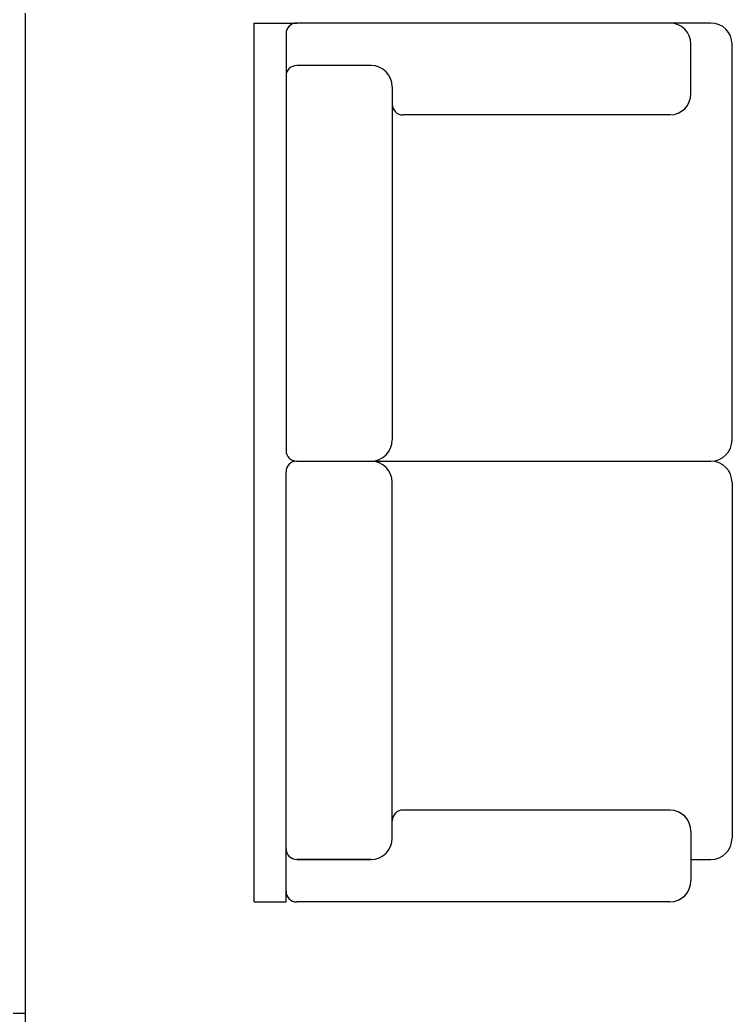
# Model space of a CAD drawing. Header units: millimetres. Extents: x -6300 to 1991, y -4770 to 4545.
# Drawn here: x -2320.4 to -2186.3, y 676.5 to 863.9 of the extents above; entities that cross this region are included whole.
import ezdxf

# ---------------------------------------------------------------- set-up
doc = ezdxf.new("R2010")
doc.units = ezdxf.units.MM
doc.header["$LTSCALE"] = 20
doc.header["$MEASUREMENT"] = 0
doc.linetypes.add('CONTINU', pattern=[0])
doc.layers.get('0').update_dxf_attribs({"linetype": 'CONTINUOUS'})
doc.layers.add('COTA', color=7, linetype='CONTINUOUS')

# ---------------------------------------------------------------- blocks, each defined once
blk = doc.blocks.new('A$C7AFB675E')
at = {"color": 8}
for p, q in [((3.5035, 3.7432), (3.5035, 3.6832)), ((3.5035, 3.7432), (5.1585, 3.7432)), ((5.1585, 3.7432), (5.1585, 3.6632)), ((3.5035, 3.6832), (3.5635, 3.6832)), ((3.5235, 3.6832), (3.6035, 3.6832)), ((3.6035, 3.6832), (4.3135, 3.6832)), ((5.0585, 3.6832), (4.3535, 3.6832)), ((5.1385, 3.6832), (5.0585, 3.6832)), ((3.5035, 2.9606), (3.5035, 3.6632)), ((3.5835, 3.5232), (3.5835, 3.6632)), ((3.5835, 3.6632), (3.5835, 3.5232)), ((4.3335, 3.6632), (4.3335, 3.5232)), ((4.3335, 3.6632), (4.3335, 3.5232)), ((5.0785, 3.5232), (5.0785, 3.6632)), ((5.1585, 2.8832), (5.1585, 3.6632)), ((4.3335, 3.5232), (4.3335, 2.8832)), ((4.3335, 3.5232), (4.3335, 2.8832)), ((3.6235, 3.4832), (4.2935, 3.4832)), ((5.0385, 3.4832), (4.3735, 3.4832)), ((3.6765, 2.9606), (3.6765, 3.4632)), ((4.9855, 2.9606), (4.9855, 3.4632)), ((3.6365, 2.9206), (3.5435, 2.9206)), ((3.5835, 2.9206), (3.5835, 2.8832)), ((3.5835, 2.9206), (3.5835, 2.8832)), ((5.0255, 2.9206), (5.1185, 2.9206)), ((4.2935, 2.8432), (3.6235, 2.8432)), ((4.3735, 2.8432), (4.9185, 2.8432)), ((4.9185, 2.8432), (5.1185, 2.8432))]:
    blk.add_line(p, q, dxfattribs=at)
for centre, radius, start, end in [((3.5235, 3.6632), 0.02, 90, 180), ((3.6035, 3.6632), 0.02, 90, 180), ((3.6035, 3.6632), 0.02, 90, 180), ((4.3135, 3.6632), 0.02, 0, 90), ((4.3535, 3.6632), 0.02, 90, 180), ((5.0585, 3.6632), 0.02, 0, 90), ((5.1385, 3.6632), 0.02, 0, 90), ((3.6235, 3.5232), 0.04, 180, 270), ((3.6235, 3.5232), 0.04, 180, 270), ((4.2935, 3.5232), 0.04, 270, 0), ((4.3735, 3.5232), 0.04, 180, 270), ((5.0385, 3.5232), 0.04, 270, 0), ((3.6565, 3.4632), 0.02, 0, 90), ((5.0055, 3.4632), 0.02, 90, 180), ((3.5435, 2.9606), 0.04, 180, 270), ((3.6365, 2.9606), 0.04, 270, 0), ((5.0255, 2.9606), 0.04, 180, 270), ((5.1185, 2.9606), 0.04, 270, 0), ((3.6235, 2.8832), 0.04, 180, 270), ((4.2935, 2.8832), 0.04, 270, 0), ((4.3735, 2.8832), 0.04, 180, 270), ((5.1185, 2.8832), 0.04, 270, 0)]:
    blk.add_arc(centre, radius, start, end, dxfattribs=at)

msp = doc.modelspace()

# ---------------------------------------------------------------- linework, layer by layer
at = {"layer": 'COTA', "color": 8, "linetype": 'Continuous'}
msp.add_line((-2319.38, 676.755), (-2319.38, 871.755), dxfattribs=at)
at = {"layer": 'COTA', "color": 5, "linetype": 'Continuous'}
for p, q in [((-2319.38, 676.755), (-2334.38, 676.755)), ((-2319.38, 592.092), (-2319.38, 676.755))]:
    msp.add_line(p, q, dxfattribs=at)

# ---------------------------------------------------------------- block references
at = {"color": 9, "linetype": 'CONTINU', "xscale": 100, "yscale": 100, "zscale": 100, "rotation": 90.00000000000001}
msp.add_blockref('A$C7AFB675E', (-1901.984, 347.415), dxfattribs=at)

doc.saveas('drawing.dxf')
